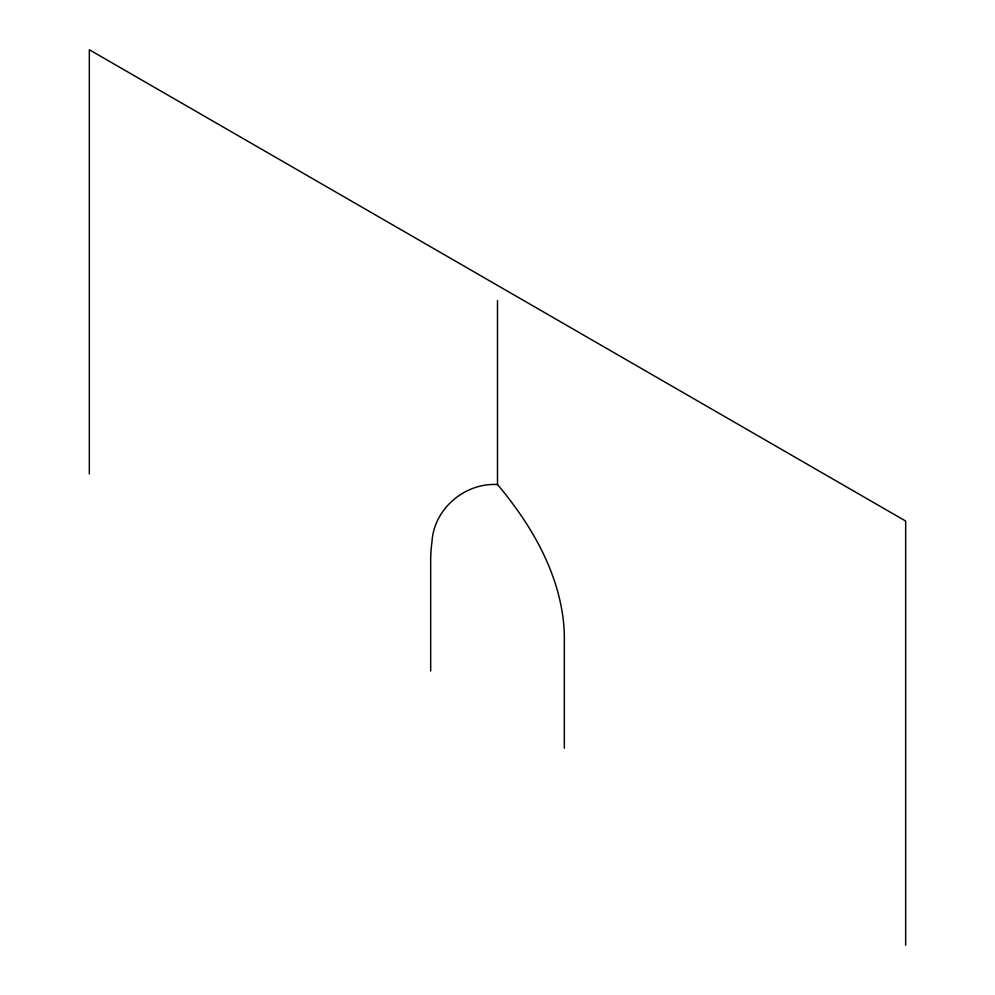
<?xml version="1.0" encoding="UTF-8"?>
<svg xmlns="http://www.w3.org/2000/svg" width="995" height="995" viewBox="0 0 995 995"><rect width="100%" height="100%" fill="white"/><g stroke="black" fill="none" stroke-linecap="round" stroke-linejoin="round"><path stroke-width="1.49" d="M564.327 748.178L564.327 637.957A153.665 88.717 60 0 0 563.071 618.156C556.591 567.921 529.564 522.698 497.5 484.503C464.565 482.749 433.596 509.017 431.929 542.449A153.665 88.717 60 0 0 430.673 560.794L430.673 671.016M905.674 945.25L905.674 521.057L89.326 49.75L89.326 473.943M497.5 300.478L497.5 484.503"/></g></svg>
